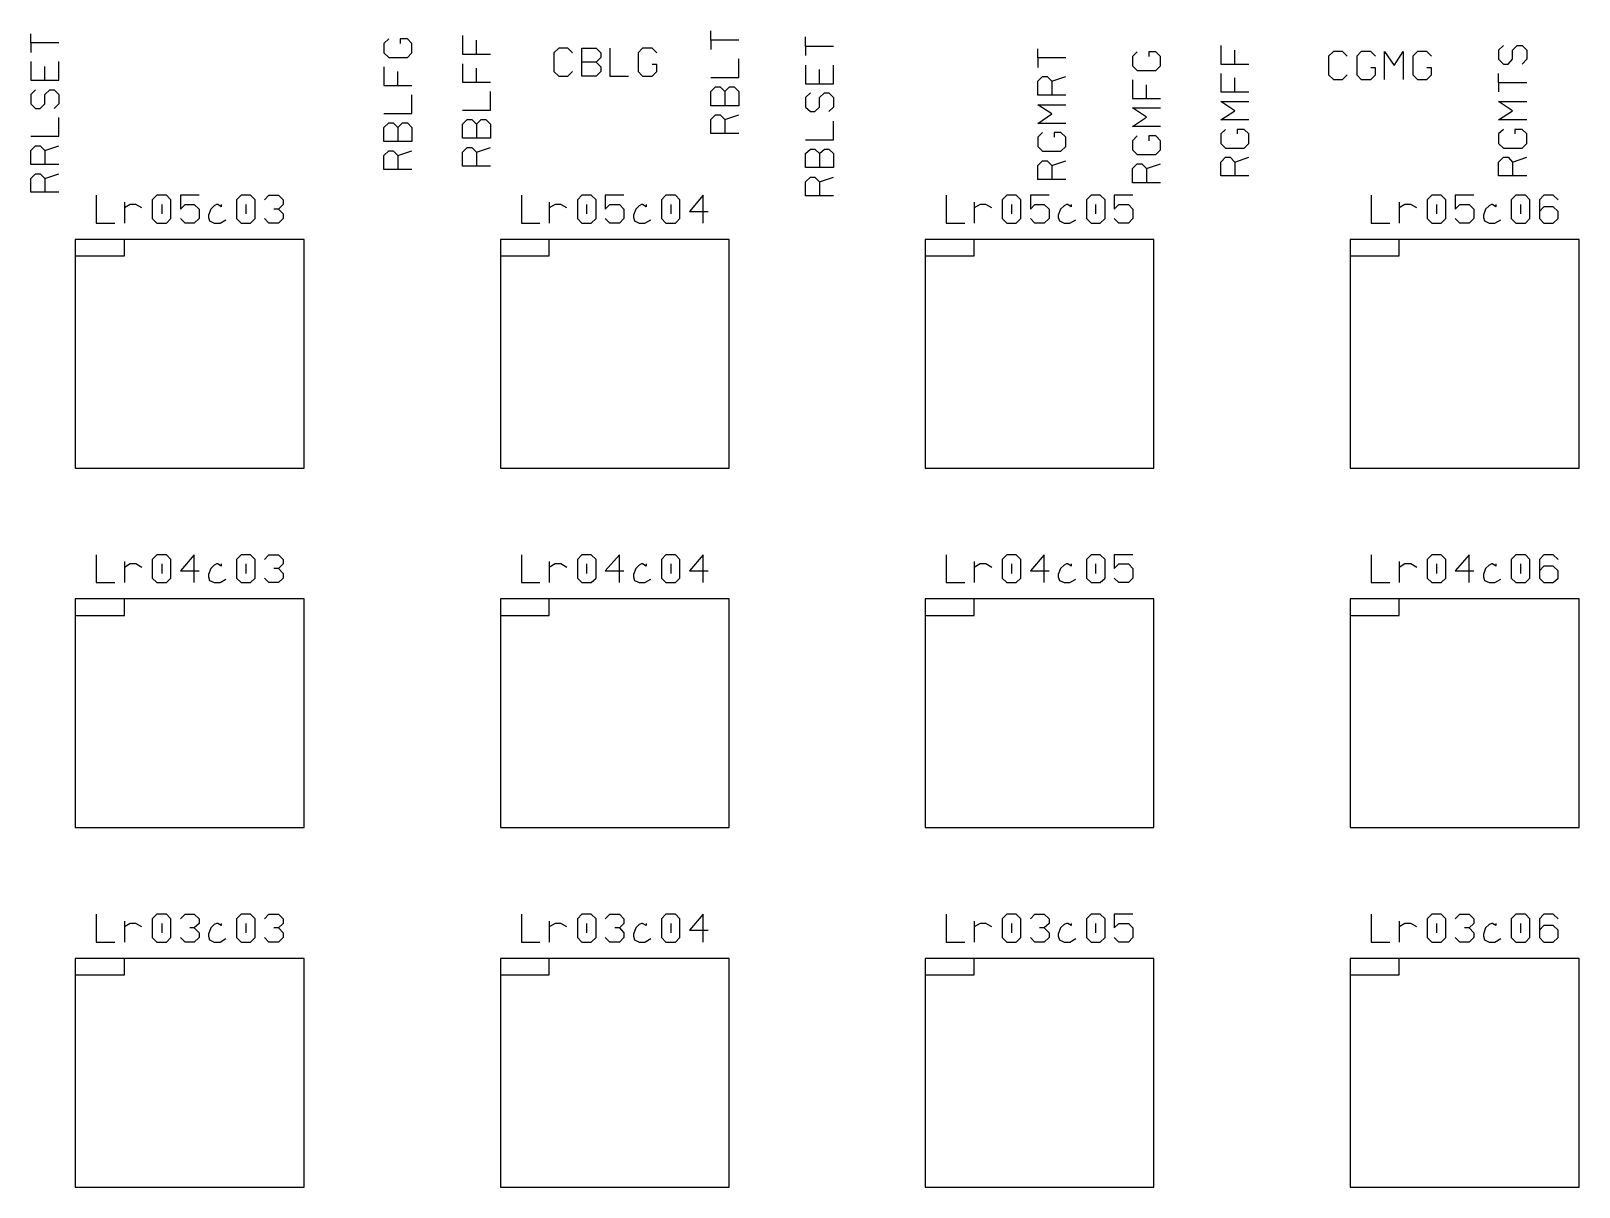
# Model space of a CAD drawing. Extents: x 0.09 to 4.46, y 0.02 to 2.61.
# Drawn here: x 1.133 to 2.065, y 1.329 to 2.025 of the extents above; entities that cross this region are included whole.
import ezdxf

# ---------------------------------------------------------------- set-up
doc = ezdxf.new("R2010")
doc.units = 0
doc.layers.get('0').update_dxf_attribs({"linetype": 'CONTINUOUS'})

msp = doc.modelspace()

# ---------------------------------------------------------------- linework, layer by layer
at = {"color": 0}
for p, q in [((1.13276, 2.01807), (1.13276, 2.0236)), ((1.54221, 2.01975), (1.54221, 2.02528)), ((1.14958, 2.01807), (1.13276, 2.01807)), ((1.13276, 2.01807), (1.13276, 2.01238)), ((1.3482, 2.02056), (1.34527, 2.01779)), ((1.34527, 2.01779), (1.34527, 2.0121)), ((1.35943, 2.02056), (1.35514, 2.02056)), ((1.35514, 2.02056), (1.35514, 2.01779)), ((1.3622, 2.01779), (1.35943, 2.02056)), ((1.3622, 2.0121), (1.3622, 2.01779)), ((1.39264, 2.02251), (1.39264, 2.01124)), ((1.40099, 2.01124), (1.40099, 2.01975)), ((1.45057, 2.01486), (1.44764, 2.0121)), ((1.45611, 2.01486), (1.45057, 2.01486)), ((1.45888, 2.0121), (1.45611, 2.01486)), ((1.46457, 1.99804), (1.46457, 2.01486)), ((1.46457, 2.01486), (1.47304, 2.01486)), ((1.47304, 2.01486), (1.47586, 2.0121)), ((1.48139, 2.01486), (1.48139, 1.99804)), ((1.50108, 2.01486), (1.49832, 2.0121)), ((1.50678, 2.01486), (1.50108, 2.01486)), ((1.5096, 2.0121), (1.50678, 2.01486)), ((1.55903, 2.01975), (1.54221, 2.01975)), ((1.54221, 2.01975), (1.54221, 2.01406)), ((1.59928, 2.01594), (1.59928, 2.02165)), ((1.6161, 2.01594), (1.59928, 2.01594)), ((1.59928, 2.01594), (1.59928, 2.01042)), ((1.73904, 2.009), (1.73904, 2.0146)), ((1.84928, 2.01654), (1.84928, 2.00526)), ((1.85764, 2.00526), (1.85764, 2.01372)), ((2.01942, 2.01654), (2.01654, 2.01372)), ((2.01654, 2.01372), (2.01654, 2.00819)), ((2.02501, 2.01372), (2.02778, 2.01654)), ((2.02501, 2.00819), (2.02501, 2.01372)), ((2.02778, 2.01654), (2.03071, 2.01654)), ((2.03071, 2.01654), (2.03347, 2.01372)), ((2.03347, 2.01372), (2.03347, 2.00819)), ((1.13276, 2.00678), (1.13276, 1.99556)), ((1.14958, 1.99556), (1.14958, 2.00678)), ((1.34527, 2.0121), (1.3482, 2.00933)), ((1.3482, 2.00933), (1.35943, 2.00933)), ((1.35943, 2.00933), (1.3622, 2.0121)), ((1.39264, 2.01124), (1.40099, 2.01124)), ((1.39264, 2.00553), (1.39264, 1.99447)), ((1.40099, 2.01124), (1.40944, 2.01124)), ((1.44764, 2.0121), (1.44764, 2.00082)), ((1.47304, 2.00651), (1.46457, 2.00651)), ((1.47586, 2.00933), (1.47304, 2.00651)), ((1.47304, 2.00651), (1.47586, 2.00364)), ((1.47586, 2.0121), (1.47586, 2.00933)), ((1.49832, 2.0121), (1.49832, 2.00082)), ((1.5096, 2.00499), (1.50678, 2.00499)), ((1.5096, 2.00082), (1.5096, 2.00499)), ((1.55903, 1.99724), (1.55903, 2.00846)), ((1.59928, 2.00472), (1.59928, 1.99349)), ((1.6161, 1.99349), (1.6161, 2.00472)), ((1.75597, 2.009), (1.73904, 2.009)), ((1.73904, 2.009), (1.73904, 2.00331)), ((1.79889, 2.01264), (1.79611, 2.00987)), ((1.79611, 2.00987), (1.79611, 2.00418)), ((1.81011, 2.01264), (1.80599, 2.01264)), ((1.80599, 2.01264), (1.80599, 2.00987)), ((1.81304, 2.00987), (1.81011, 2.01264)), ((1.81304, 2.00418), (1.81304, 2.00987)), ((1.84928, 2.00526), (1.85764, 2.00526)), ((1.85764, 2.00526), (1.8661, 2.00526)), ((1.9171, 2.01292), (1.91417, 2.01014)), ((1.91417, 2.01014), (1.91417, 1.99892)), ((1.92264, 2.01292), (1.9171, 2.01292)), ((1.9254, 2.01014), (1.92264, 2.01292)), ((1.93386, 2.01292), (1.9311, 2.01014)), ((1.9311, 2.01014), (1.9311, 1.99892)), ((1.93956, 2.01292), (1.93386, 2.01292)), ((1.94239, 2.01014), (1.93956, 2.01292)), ((1.94792, 1.9961), (1.94792, 2.01292)), ((1.94792, 2.01292), (1.95361, 2.00444)), ((1.95361, 2.00444), (1.95915, 2.01292)), ((1.95915, 2.01292), (1.95915, 1.9961)), ((1.96767, 2.01292), (1.96485, 2.01014)), ((1.96485, 2.01014), (1.96485, 1.99892)), ((1.97331, 2.01292), (1.96767, 2.01292)), ((1.97613, 2.01014), (1.97331, 2.01292)), ((2.01654, 2.00819), (2.01942, 2.00526)), ((2.01942, 2.00526), (2.02225, 2.00526)), ((2.02225, 2.00526), (2.02501, 2.00819)), ((2.03347, 2.00819), (2.03071, 2.00526)), ((1.13276, 1.99556), (1.14111, 1.99556)), ((1.14111, 1.99556), (1.14111, 2.0039)), ((1.14111, 1.99556), (1.14958, 1.99556)), ((1.34527, 2.00364), (1.34527, 1.99235)), ((1.35373, 1.99235), (1.35373, 2.00082)), ((1.40099, 1.99447), (1.40099, 2.00276)), ((1.44764, 2.00082), (1.45057, 1.99804)), ((1.45057, 1.99804), (1.45611, 1.99804)), ((1.45611, 1.99804), (1.45888, 2.00082)), ((1.47304, 1.99804), (1.46457, 1.99804)), ((1.47586, 2.00082), (1.47304, 1.99804)), ((1.47586, 2.00364), (1.47586, 2.00082)), ((1.48139, 1.99804), (1.49263, 1.99804)), ((1.49832, 2.00082), (1.50108, 1.99804)), ((1.50108, 1.99804), (1.50678, 1.99804)), ((1.50678, 1.99804), (1.5096, 2.00082)), ((1.54221, 1.99724), (1.55903, 1.99724)), ((1.60764, 1.99349), (1.60764, 2.00196)), ((1.73904, 1.99501), (1.74181, 1.99778)), ((1.73904, 1.98654), (1.73904, 1.99501)), ((1.74181, 1.99778), (1.74474, 1.99778)), ((1.74474, 1.99778), (1.7475, 1.99501)), ((1.7475, 1.99501), (1.75597, 1.99778)), ((1.7475, 1.99501), (1.7475, 1.98654)), ((1.79611, 2.00418), (1.79889, 2.00142)), ((1.79611, 1.99582), (1.79611, 1.9846)), ((1.79889, 2.00142), (1.81011, 2.00142)), ((1.81011, 2.00142), (1.81304, 2.00418)), ((1.84928, 1.99972), (1.84928, 1.9885)), ((1.85764, 1.9885), (1.85764, 1.99696)), ((1.91417, 1.99892), (1.9171, 1.9961)), ((1.9171, 1.9961), (1.92264, 1.9961)), ((1.92264, 1.9961), (1.9254, 1.99892)), ((1.9311, 1.99892), (1.93386, 1.9961)), ((1.93386, 1.9961), (1.93956, 1.9961)), ((1.94239, 2.00304), (1.93956, 2.00304)), ((1.93956, 1.9961), (1.94239, 1.99892)), ((1.94239, 1.99892), (1.94239, 2.00304)), ((1.96485, 1.99892), (1.96767, 1.9961)), ((1.96767, 1.9961), (1.97331, 1.9961)), ((1.97613, 2.00304), (1.97331, 2.00304)), ((1.97331, 1.9961), (1.97613, 1.99892)), ((1.97613, 1.99892), (1.97613, 2.00304)), ((2.01654, 1.99403), (2.01654, 1.99972)), ((1.13558, 1.98986), (1.13276, 1.98708)), ((1.13276, 1.98708), (1.13276, 1.98139)), ((1.14111, 1.98708), (1.14404, 1.98986)), ((1.14111, 1.98139), (1.14111, 1.98708)), ((1.14404, 1.98986), (1.14681, 1.98986)), ((1.14681, 1.98986), (1.14958, 1.98708)), ((1.14958, 1.98708), (1.14958, 1.98139)), ((1.34527, 1.99235), (1.35373, 1.99235)), ((1.35373, 1.99235), (1.3622, 1.99235)), ((1.3622, 1.97553), (1.3622, 1.98682)), ((1.39264, 1.99447), (1.40099, 1.99447)), ((1.40099, 1.99447), (1.40944, 1.99447)), ((1.40944, 1.97749), (1.40944, 1.98876)), ((1.54221, 1.98876), (1.54497, 1.99154)), ((1.54221, 1.98025), (1.54221, 1.98876)), ((1.54497, 1.99154), (1.54779, 1.99154)), ((1.54779, 1.99154), (1.55057, 1.98876)), ((1.55057, 1.98876), (1.5535, 1.99154)), ((1.55057, 1.98876), (1.55057, 1.98025)), ((1.5535, 1.99154), (1.55626, 1.99154)), ((1.55626, 1.99154), (1.55903, 1.98876)), ((1.55903, 1.98876), (1.55903, 1.98025)), ((1.59928, 1.99349), (1.60764, 1.99349)), ((1.60211, 1.9879), (1.59928, 1.98514)), ((1.60764, 1.99349), (1.6161, 1.99349)), ((1.60764, 1.98514), (1.61057, 1.9879)), ((1.61057, 1.9879), (1.61333, 1.9879)), ((1.61333, 1.9879), (1.6161, 1.98514)), ((1.75597, 1.98654), (1.73904, 1.98654)), ((1.80458, 1.9846), (1.80458, 1.99289)), ((1.84928, 1.9885), (1.85764, 1.9885)), ((1.85764, 1.9885), (1.8661, 1.9885)), ((2.03347, 1.99403), (2.01654, 1.99403)), ((2.01654, 1.99403), (2.01654, 1.9885)), ((1.13276, 1.98139), (1.13558, 1.97862)), ((1.13558, 1.97862), (1.13835, 1.97862)), ((1.13835, 1.97862), (1.14111, 1.98139)), ((1.14958, 1.98139), (1.14681, 1.97862)), ((1.39264, 1.97749), (1.40944, 1.97749)), ((1.55903, 1.98025), (1.54221, 1.98025)), ((1.59928, 1.98514), (1.59928, 1.97944)), ((1.59928, 1.97944), (1.60211, 1.97667)), ((1.60211, 1.97667), (1.60488, 1.97667)), ((1.60488, 1.97667), (1.60764, 1.97944)), ((1.60764, 1.97944), (1.60764, 1.98514)), ((1.6161, 1.97944), (1.61333, 1.97667)), ((1.6161, 1.98514), (1.6161, 1.97944)), ((1.7475, 1.97526), (1.73904, 1.98085)), ((1.73904, 1.98085), (1.75597, 1.98085)), ((1.79611, 1.9846), (1.80458, 1.9846)), ((1.80458, 1.97331), (1.79611, 1.97889)), ((1.79611, 1.97889), (1.81304, 1.97889)), ((1.80458, 1.9846), (1.81304, 1.9846)), ((1.85764, 1.97721), (1.84928, 1.98281)), ((1.84928, 1.98281), (1.8661, 1.98281)), ((1.84928, 1.97168), (1.85764, 1.97721)), ((2.02501, 1.97721), (2.01654, 1.98281)), ((2.01654, 1.98281), (2.03347, 1.98281)), ((2.01654, 1.97168), (2.02501, 1.97721)), ((1.14958, 1.96181), (1.14958, 1.97304)), ((1.34527, 1.97553), (1.3622, 1.97553)), ((1.34527, 1.96707), (1.3482, 1.96983)), ((1.34527, 1.95861), (1.34527, 1.96707)), ((1.3482, 1.96983), (1.35097, 1.96983)), ((1.35097, 1.96983), (1.35373, 1.96707)), ((1.35373, 1.96707), (1.35655, 1.96983)), ((1.35373, 1.96707), (1.35373, 1.95861)), ((1.35655, 1.96983), (1.35943, 1.96983)), ((1.35943, 1.96983), (1.3622, 1.96707)), ((1.3622, 1.96707), (1.3622, 1.95861)), ((1.39264, 1.96903), (1.3954, 1.97194)), ((1.39264, 1.96072), (1.39264, 1.96903)), ((1.3954, 1.97194), (1.39822, 1.97194)), ((1.39822, 1.97194), (1.40099, 1.96903)), ((1.40099, 1.96903), (1.40386, 1.97194)), ((1.40099, 1.96903), (1.40099, 1.96072)), ((1.40386, 1.97194), (1.40668, 1.97194)), ((1.40668, 1.97194), (1.40944, 1.96903)), ((1.40944, 1.96903), (1.40944, 1.96072)), ((1.54221, 1.97194), (1.54497, 1.97472)), ((1.54221, 1.96349), (1.54221, 1.97194)), ((1.54497, 1.97472), (1.54779, 1.97472)), ((1.54779, 1.97472), (1.55057, 1.97194)), ((1.55057, 1.97194), (1.55903, 1.97472)), ((1.55057, 1.97194), (1.55057, 1.96349)), ((1.6161, 1.95975), (1.6161, 1.97097)), ((1.73904, 1.96957), (1.7475, 1.97526)), ((1.75597, 1.96957), (1.73904, 1.96957)), ((1.79611, 1.96767), (1.80458, 1.97331)), ((1.81304, 1.96767), (1.79611, 1.96767)), ((1.8661, 1.97168), (1.84928, 1.97168)), ((2.03347, 1.97168), (2.01654, 1.97168)), ((1.13276, 1.96181), (1.14958, 1.96181)), ((1.3622, 1.95861), (1.34527, 1.95861)), ((1.40944, 1.96072), (1.39264, 1.96072)), ((1.55903, 1.96349), (1.54221, 1.96349)), ((1.59928, 1.95975), (1.6161, 1.95975)), ((1.74181, 1.96403), (1.73904, 1.96126)), ((1.73904, 1.96126), (1.73904, 1.95557)), ((1.75304, 1.96403), (1.74892, 1.96403)), ((1.74892, 1.96403), (1.74892, 1.96126)), ((1.75597, 1.96126), (1.75304, 1.96403)), ((1.75597, 1.95557), (1.75597, 1.96126)), ((1.79889, 1.96208), (1.79611, 1.95915)), ((1.79611, 1.95915), (1.79611, 1.95361)), ((1.81011, 1.96208), (1.80599, 1.96208)), ((1.80599, 1.96208), (1.80599, 1.95915)), ((1.81304, 1.95915), (1.81011, 1.96208)), ((1.81304, 1.95361), (1.81304, 1.95915)), ((1.85211, 1.96599), (1.84928, 1.96322)), ((1.84928, 1.96322), (1.84928, 1.95751)), ((1.86333, 1.96599), (1.85915, 1.96599)), ((1.85915, 1.96599), (1.85915, 1.96322)), ((1.8661, 1.96322), (1.86333, 1.96599)), ((1.8661, 1.95751), (1.8661, 1.96322)), ((2.01942, 1.96599), (2.01654, 1.96322)), ((2.01654, 1.96322), (2.01654, 1.95751)), ((2.03071, 1.96599), (2.02636, 1.96599)), ((2.02636, 1.96599), (2.02636, 1.96322)), ((2.03347, 1.96322), (2.03071, 1.96599)), ((2.03347, 1.95751), (2.03347, 1.96322)), ((1.13276, 1.95335), (1.13558, 1.95611)), ((1.13276, 1.94488), (1.13276, 1.95335)), ((1.13558, 1.95611), (1.13835, 1.95611)), ((1.13835, 1.95611), (1.14111, 1.95335)), ((1.14111, 1.95335), (1.14958, 1.95611)), ((1.14111, 1.95335), (1.14111, 1.94488)), ((1.34527, 1.95031), (1.3482, 1.95307)), ((1.34527, 1.94179), (1.34527, 1.95031)), ((1.3482, 1.95307), (1.35097, 1.95307)), ((1.35097, 1.95307), (1.35373, 1.95031)), ((1.35373, 1.95031), (1.3622, 1.95307)), ((1.35373, 1.95031), (1.35373, 1.94179)), ((1.39264, 1.95221), (1.3954, 1.95503)), ((1.39264, 1.94374), (1.39264, 1.95221)), ((1.3954, 1.95503), (1.39822, 1.95503)), ((1.39822, 1.95503), (1.40099, 1.95221)), ((1.40099, 1.95221), (1.40944, 1.95503)), ((1.40099, 1.95221), (1.40099, 1.94374)), ((1.59928, 1.95139), (1.60211, 1.95415)), ((1.59928, 1.94293), (1.59928, 1.95139)), ((1.60211, 1.95415), (1.60488, 1.95415)), ((1.60488, 1.95415), (1.60764, 1.95139)), ((1.60764, 1.95139), (1.61057, 1.95415)), ((1.60764, 1.95139), (1.60764, 1.94293)), ((1.61057, 1.95415), (1.61333, 1.95415)), ((1.61333, 1.95415), (1.6161, 1.95139)), ((1.6161, 1.95139), (1.6161, 1.94293)), ((1.73904, 1.95557), (1.74181, 1.95281)), ((1.74181, 1.95281), (1.75304, 1.95281)), ((1.75304, 1.95281), (1.75597, 1.95557)), ((1.79611, 1.95361), (1.79889, 1.95085)), ((1.79889, 1.95085), (1.81011, 1.95085)), ((1.81011, 1.95085), (1.81304, 1.95361)), ((1.84928, 1.95751), (1.85211, 1.95469)), ((1.84928, 1.94624), (1.85211, 1.94917)), ((1.85211, 1.95469), (1.86333, 1.95469)), ((1.85211, 1.94917), (1.85487, 1.94917)), ((1.85487, 1.94917), (1.85764, 1.94624)), ((1.85764, 1.94624), (1.8661, 1.94917)), ((1.86333, 1.95469), (1.8661, 1.95751)), ((2.01654, 1.95751), (2.01942, 1.95469)), ((2.01654, 1.94624), (2.01942, 1.94917)), ((2.01942, 1.95469), (2.03071, 1.95469)), ((2.01942, 1.94917), (2.02225, 1.94917)), ((2.02225, 1.94917), (2.02501, 1.94624)), ((2.02501, 1.94624), (2.03347, 1.94917)), ((2.03071, 1.95469), (2.03347, 1.95751)), ((1.14958, 1.94488), (1.13276, 1.94488)), ((1.13276, 1.93642), (1.13558, 1.93929)), ((1.13558, 1.93929), (1.13835, 1.93929)), ((1.13835, 1.93929), (1.14111, 1.93642)), ((1.14111, 1.93642), (1.14958, 1.93929)), ((1.3622, 1.94179), (1.34527, 1.94179)), ((1.40944, 1.94374), (1.39264, 1.94374)), ((1.6161, 1.94293), (1.59928, 1.94293)), ((1.73904, 1.94428), (1.74181, 1.9471)), ((1.73904, 1.93582), (1.73904, 1.94428)), ((1.74181, 1.9471), (1.74474, 1.9471)), ((1.74474, 1.9471), (1.7475, 1.94428)), ((1.7475, 1.94428), (1.75597, 1.9471)), ((1.7475, 1.94428), (1.7475, 1.93582)), ((1.79611, 1.94239), (1.79889, 1.94515)), ((1.79611, 1.93386), (1.79611, 1.94239)), ((1.79889, 1.94515), (1.80181, 1.94515)), ((1.80181, 1.94515), (1.80458, 1.94239)), ((1.80458, 1.94239), (1.81304, 1.94515)), ((1.80458, 1.94239), (1.80458, 1.93386)), ((1.84928, 1.93793), (1.84928, 1.94624)), ((1.85764, 1.94624), (1.85764, 1.93793)), ((2.01654, 1.93793), (2.01654, 1.94624)), ((2.02501, 1.94624), (2.02501, 1.93793)), ((1.13276, 1.92806), (1.13276, 1.93642)), ((1.14111, 1.93642), (1.14111, 1.92806)), ((1.59928, 1.93446), (1.60211, 1.93722)), ((1.59928, 1.926), (1.59928, 1.93446)), ((1.60211, 1.93722), (1.60488, 1.93722)), ((1.60488, 1.93722), (1.60764, 1.93446)), ((1.60764, 1.93446), (1.6161, 1.93722)), ((1.60764, 1.93446), (1.60764, 1.926)), ((1.75597, 1.93582), (1.73904, 1.93582)), ((1.81304, 1.93386), (1.79611, 1.93386)), ((1.8661, 1.93793), (1.84928, 1.93793)), ((2.03347, 1.93793), (2.01654, 1.93793)), ((1.14958, 1.92806), (1.13276, 1.92806)), ((1.17209, 1.92638), (1.17209, 1.90944)), ((1.18902, 1.9221), (1.18902, 1.90944)), ((1.19249, 1.92068), (1.18902, 1.91863)), ((1.19596, 1.92068), (1.19249, 1.92068)), ((1.1996, 1.91863), (1.19596, 1.92068)), ((1.2086, 1.92638), (1.20584, 1.92344)), ((1.20584, 1.92344), (1.20584, 1.91222)), ((1.2143, 1.92638), (1.2086, 1.92638)), ((1.21153, 1.92068), (1.21153, 1.91515)), ((1.21707, 1.92344), (1.2143, 1.92638)), ((1.21707, 1.91222), (1.21707, 1.92344)), ((1.23405, 1.92638), (1.22277, 1.92638)), ((1.22277, 1.92638), (1.22277, 1.91792)), ((1.22277, 1.91792), (1.22553, 1.92068)), ((1.22553, 1.92068), (1.23112, 1.92068)), ((1.23112, 1.92068), (1.23405, 1.91792)), ((1.24457, 1.92068), (1.24306, 1.91997)), ((1.24528, 1.92068), (1.24457, 1.92068)), ((1.24734, 1.91932), (1.24528, 1.92068)), ((1.24734, 1.92068), (1.24734, 1.91932)), ((1.25933, 1.92638), (1.25651, 1.92344)), ((1.25651, 1.92344), (1.25651, 1.91222)), ((1.26487, 1.92638), (1.25933, 1.92638)), ((1.2621, 1.92068), (1.2621, 1.91515)), ((1.2678, 1.92344), (1.26487, 1.92638)), ((1.2678, 1.91222), (1.2678, 1.92344)), ((1.27333, 1.92344), (1.2761, 1.92638)), ((1.2761, 1.92638), (1.28179, 1.92638)), ((1.28179, 1.92638), (1.28456, 1.92344)), ((1.28456, 1.92068), (1.28179, 1.91792)), ((1.28456, 1.92344), (1.28456, 1.92068)), ((1.42806, 1.92638), (1.42806, 1.90944)), ((1.44487, 1.9221), (1.44487, 1.90944)), ((1.44835, 1.92068), (1.44487, 1.91863)), ((1.45193, 1.92068), (1.44835, 1.92068)), ((1.4554, 1.91863), (1.45193, 1.92068)), ((1.46457, 1.92638), (1.46181, 1.92344)), ((1.46181, 1.92344), (1.46181, 1.91222)), ((1.47017, 1.92638), (1.46457, 1.92638)), ((1.46733, 1.92068), (1.46733, 1.91515)), ((1.47304, 1.92344), (1.47017, 1.92638)), ((1.47304, 1.91222), (1.47304, 1.92344)), ((1.48986, 1.92638), (1.47862, 1.92638)), ((1.47862, 1.92638), (1.47862, 1.91792)), ((1.47862, 1.91792), (1.48139, 1.92068)), ((1.48139, 1.92068), (1.48708, 1.92068)), ((1.48708, 1.92068), (1.48986, 1.91792)), ((1.50043, 1.92068), (1.49903, 1.91997)), ((1.50108, 1.92068), (1.50043, 1.92068)), ((1.50319, 1.91932), (1.50108, 1.92068)), ((1.50319, 1.92068), (1.50319, 1.91932)), ((1.51514, 1.92638), (1.51237, 1.92344)), ((1.51237, 1.92344), (1.51237, 1.91222)), ((1.52083, 1.92638), (1.51514, 1.92638)), ((1.51807, 1.92068), (1.51807, 1.91515)), ((1.5236, 1.92344), (1.52083, 1.92638)), ((1.5236, 1.91222), (1.5236, 1.92344)), ((1.53765, 1.92638), (1.52929, 1.9165)), ((1.53765, 1.90944), (1.53765, 1.92638)), ((1.6161, 1.926), (1.59928, 1.926)), ((1.68386, 1.92638), (1.68386, 1.90944)), ((1.70085, 1.9221), (1.70085, 1.90944)), ((1.70432, 1.92068), (1.70085, 1.91863)), ((1.70779, 1.92068), (1.70432, 1.92068)), ((1.71138, 1.91863), (1.70779, 1.92068)), ((1.72043, 1.92638), (1.71767, 1.92344)), ((1.71767, 1.92344), (1.71767, 1.91222)), ((1.72612, 1.92638), (1.72043, 1.92638)), ((1.72331, 1.92068), (1.72331, 1.91515)), ((1.72889, 1.92344), (1.72612, 1.92638)), ((1.72889, 1.91222), (1.72889, 1.92344)), ((1.74582, 1.92638), (1.7346, 1.92638)), ((1.7346, 1.92638), (1.7346, 1.91792)), ((1.7346, 1.91792), (1.73736, 1.92068)), ((1.73736, 1.92068), (1.74289, 1.92068)), ((1.74289, 1.92068), (1.74582, 1.91792)), ((1.7564, 1.92068), (1.75489, 1.91997)), ((1.75711, 1.92068), (1.7564, 1.92068)), ((1.75917, 1.91932), (1.75711, 1.92068)), ((1.75917, 1.92068), (1.75917, 1.91932)), ((1.77111, 1.92638), (1.76833, 1.92344)), ((1.76833, 1.92344), (1.76833, 1.91222)), ((1.77669, 1.92638), (1.77111, 1.92638)), ((1.77388, 1.92068), (1.77388, 1.91515)), ((1.77957, 1.92344), (1.77669, 1.92638)), ((1.77957, 1.91222), (1.77957, 1.92344)), ((1.79639, 1.92638), (1.78515, 1.92638)), ((1.78515, 1.92638), (1.78515, 1.91792)), ((1.78515, 1.91792), (1.78792, 1.92068)), ((1.78792, 1.92068), (1.79363, 1.92068)), ((1.79363, 1.92068), (1.79639, 1.91792)), ((1.93989, 1.92638), (1.93989, 1.90944)), ((1.95665, 1.9221), (1.95665, 1.90944)), ((1.96012, 1.92068), (1.95665, 1.91863)), ((1.96376, 1.92068), (1.96012, 1.92068)), ((1.96724, 1.91863), (1.96376, 1.92068)), ((1.9764, 1.92638), (1.97364, 1.92344)), ((1.97364, 1.92344), (1.97364, 1.91222)), ((1.98193, 1.92638), (1.9764, 1.92638)), ((1.97917, 1.92068), (1.97917, 1.91515)), ((1.98486, 1.92344), (1.98193, 1.92638)), ((1.98486, 1.91222), (1.98486, 1.92344)), ((2.00168, 1.92638), (1.9904, 1.92638)), ((1.9904, 1.92638), (1.9904, 1.91792)), ((1.9904, 1.91792), (1.99322, 1.92068)), ((1.99322, 1.92068), (1.99892, 1.92068)), ((1.99892, 1.92068), (2.00168, 1.91792)), ((2.01221, 1.92068), (2.01085, 1.91997)), ((2.01292, 1.92068), (2.01221, 1.92068)), ((2.01497, 1.91932), (2.01292, 1.92068)), ((2.01497, 1.92068), (2.01497, 1.91932)), ((2.02696, 1.92638), (2.02414, 1.92344)), ((2.02414, 1.92344), (2.02414, 1.91222)), ((2.03267, 1.92638), (2.02696, 1.92638)), ((2.02983, 1.92068), (2.02983, 1.91515)), ((2.03543, 1.92344), (2.03267, 1.92638)), ((2.03543, 1.91222), (2.03543, 1.92344)), ((2.04389, 1.92638), (2.04112, 1.92344)), ((2.04112, 1.92344), (2.04112, 1.91222)), ((2.04943, 1.92638), (2.04389, 1.92638)), ((2.05236, 1.92344), (2.04943, 1.92638)), ((1.20584, 1.91222), (1.2086, 1.90944)), ((1.2143, 1.90944), (1.21707, 1.91222)), ((1.22553, 1.90944), (1.22277, 1.91222)), ((1.23405, 1.91222), (1.23112, 1.90944)), ((1.23405, 1.91792), (1.23405, 1.91222)), ((1.24099, 1.91792), (1.23958, 1.91428)), ((1.23958, 1.91428), (1.23958, 1.91292)), ((1.23958, 1.91292), (1.24029, 1.91081)), ((1.24306, 1.91997), (1.24099, 1.91792)), ((1.24669, 1.90944), (1.25016, 1.91151)), ((1.25651, 1.91222), (1.25933, 1.90944)), ((1.26487, 1.90944), (1.2678, 1.91222)), ((1.2761, 1.90944), (1.27333, 1.91222)), ((1.28179, 1.91792), (1.27902, 1.91792)), ((1.28179, 1.91792), (1.28456, 1.91515)), ((1.28456, 1.91222), (1.28179, 1.90944)), ((1.28456, 1.91515), (1.28456, 1.91222)), ((1.46181, 1.91222), (1.46457, 1.90944)), ((1.47017, 1.90944), (1.47304, 1.91222)), ((1.48139, 1.90944), (1.47862, 1.91222)), ((1.48986, 1.91222), (1.48708, 1.90944)), ((1.48986, 1.91792), (1.48986, 1.91222)), ((1.49696, 1.91792), (1.49556, 1.91428)), ((1.49556, 1.91428), (1.49556, 1.91292)), ((1.49556, 1.91292), (1.49625, 1.91081)), ((1.49903, 1.91997), (1.49696, 1.91792)), ((1.5025, 1.90944), (1.50613, 1.91151)), ((1.51237, 1.91222), (1.51514, 1.90944)), ((1.52083, 1.90944), (1.5236, 1.91222)), ((1.52929, 1.9165), (1.54058, 1.9165)), ((1.71767, 1.91222), (1.72043, 1.90944)), ((1.72612, 1.90944), (1.72889, 1.91222)), ((1.73736, 1.90944), (1.7346, 1.91222)), ((1.74582, 1.91222), (1.74289, 1.90944)), ((1.74582, 1.91792), (1.74582, 1.91222)), ((1.75276, 1.91792), (1.75142, 1.91428)), ((1.75142, 1.91428), (1.75142, 1.91292)), ((1.75142, 1.91292), (1.75206, 1.91081)), ((1.75489, 1.91997), (1.75276, 1.91792)), ((1.75846, 1.90944), (1.76193, 1.91151)), ((1.76833, 1.91222), (1.77111, 1.90944)), ((1.77669, 1.90944), (1.77957, 1.91222)), ((1.78792, 1.90944), (1.78515, 1.91222)), ((1.79639, 1.91222), (1.79363, 1.90944)), ((1.79639, 1.91792), (1.79639, 1.91222)), ((1.97364, 1.91222), (1.9764, 1.90944)), ((1.98193, 1.90944), (1.98486, 1.91222)), ((1.99322, 1.90944), (1.9904, 1.91222)), ((2.00168, 1.91222), (1.99892, 1.90944)), ((2.00168, 1.91792), (2.00168, 1.91222)), ((2.00874, 1.91792), (2.00738, 1.91428)), ((2.00738, 1.91428), (2.00738, 1.91292)), ((2.00738, 1.91292), (2.00803, 1.91081)), ((2.01085, 1.91997), (2.00874, 1.91792)), ((2.01432, 1.90944), (2.0179, 1.91151)), ((2.02414, 1.91222), (2.02696, 1.90944)), ((2.03267, 1.90944), (2.03543, 1.91222)), ((2.04389, 1.91932), (2.04112, 1.9165)), ((2.04112, 1.91222), (2.04389, 1.90944)), ((2.04943, 1.91932), (2.04389, 1.91932)), ((2.05236, 1.9165), (2.04943, 1.91932)), ((2.04943, 1.90944), (2.05236, 1.91222)), ((2.05236, 1.91222), (2.05236, 1.9165)), ((1.17209, 1.90944), (1.18332, 1.90944)), ((1.2086, 1.90944), (1.2143, 1.90944)), ((1.23112, 1.90944), (1.22553, 1.90944)), ((1.24029, 1.91081), (1.24306, 1.90944)), ((1.24306, 1.90944), (1.24669, 1.90944)), ((1.25933, 1.90944), (1.26487, 1.90944)), ((1.28179, 1.90944), (1.2761, 1.90944)), ((1.42806, 1.90944), (1.43929, 1.90944)), ((1.46457, 1.90944), (1.47017, 1.90944)), ((1.48708, 1.90944), (1.48139, 1.90944)), ((1.49625, 1.91081), (1.49903, 1.90944)), ((1.49903, 1.90944), (1.5025, 1.90944)), ((1.51514, 1.90944), (1.52083, 1.90944)), ((1.68386, 1.90944), (1.69515, 1.90944)), ((1.72043, 1.90944), (1.72612, 1.90944)), ((1.74289, 1.90944), (1.73736, 1.90944)), ((1.75206, 1.91081), (1.75489, 1.90944)), ((1.75489, 1.90944), (1.75846, 1.90944)), ((1.77111, 1.90944), (1.77669, 1.90944)), ((1.79363, 1.90944), (1.78792, 1.90944)), ((1.93989, 1.90944), (1.95111, 1.90944)), ((1.9764, 1.90944), (1.98193, 1.90944)), ((1.99892, 1.90944), (1.99322, 1.90944)), ((2.00803, 1.91081), (2.01085, 1.90944)), ((2.01085, 1.90944), (2.01432, 1.90944)), ((2.02696, 1.90944), (2.03267, 1.90944)), ((2.04389, 1.90944), (2.04943, 1.90944)), ((1.2972, 1.89958), (1.15945, 1.89958)), ((1.15945, 1.89958), (1.15945, 1.76183)), ((1.18902, 1.89958), (1.15945, 1.89958)), ((1.15945, 1.89958), (1.15945, 1.88971)), ((1.18902, 1.88971), (1.18902, 1.89958)), ((1.2972, 1.76183), (1.2972, 1.89958)), ((1.55317, 1.89958), (1.41542, 1.89958)), ((1.41542, 1.89958), (1.41542, 1.76183)), ((1.44487, 1.89958), (1.41542, 1.89958)), ((1.41542, 1.89958), (1.41542, 1.88971)), ((1.44487, 1.88971), (1.44487, 1.89958)), ((1.55317, 1.76183), (1.55317, 1.89958)), ((1.80903, 1.89958), (1.67122, 1.89958)), ((1.67122, 1.89958), (1.67122, 1.76183)), ((1.70085, 1.89958), (1.67122, 1.89958)), ((1.67122, 1.89958), (1.67122, 1.88971)), ((1.70085, 1.88971), (1.70085, 1.89958)), ((1.80903, 1.76183), (1.80903, 1.89958)), ((2.065, 1.89958), (1.92725, 1.89958)), ((1.92725, 1.89958), (1.92725, 1.76183)), ((1.95665, 1.89958), (1.92725, 1.89958)), ((1.92725, 1.89958), (1.92725, 1.88971)), ((1.95665, 1.88971), (1.95665, 1.89958)), ((2.065, 1.76183), (2.065, 1.89958)), ((1.15945, 1.88971), (1.17415, 1.88971)), ((1.17415, 1.88971), (1.18902, 1.88971)), ((1.41542, 1.88971), (1.43013, 1.88971)), ((1.43013, 1.88971), (1.44487, 1.88971)), ((1.67122, 1.88971), (1.68599, 1.88971)), ((1.68599, 1.88971), (1.70085, 1.88971)), ((1.92725, 1.88971), (1.94194, 1.88971)), ((1.94194, 1.88971), (1.95665, 1.88971)), ((1.15945, 1.76183), (1.22835, 1.76183)), ((1.22835, 1.76183), (1.2972, 1.76183)), ((1.41542, 1.76183), (1.48432, 1.76183)), ((1.48432, 1.76183), (1.55317, 1.76183)), ((1.67122, 1.76183), (1.74013, 1.76183)), ((1.74013, 1.76183), (1.80903, 1.76183)), ((1.92725, 1.76183), (1.9961, 1.76183)), ((1.9961, 1.76183), (2.065, 1.76183)), ((1.17209, 1.70975), (1.17209, 1.69293)), ((1.2086, 1.70975), (1.20584, 1.70692)), ((1.20584, 1.70692), (1.20584, 1.69569)), ((1.2143, 1.70975), (1.2086, 1.70975)), ((1.21707, 1.70692), (1.2143, 1.70975)), ((1.21707, 1.69569), (1.21707, 1.70692)), ((1.23112, 1.70975), (1.22277, 1.69997)), ((1.23112, 1.69293), (1.23112, 1.70975)), ((1.25933, 1.70975), (1.25651, 1.70692)), ((1.25651, 1.70692), (1.25651, 1.69569)), ((1.26487, 1.70975), (1.25933, 1.70975)), ((1.2678, 1.70692), (1.26487, 1.70975)), ((1.2678, 1.69569), (1.2678, 1.70692)), ((1.27333, 1.70692), (1.2761, 1.70975)), ((1.2761, 1.70975), (1.28179, 1.70975)), ((1.28179, 1.70975), (1.28456, 1.70692)), ((1.28456, 1.70692), (1.28456, 1.70415)), ((1.42806, 1.70975), (1.42806, 1.69293)), ((1.46457, 1.70975), (1.46181, 1.70692)), ((1.46181, 1.70692), (1.46181, 1.69569)), ((1.47017, 1.70975), (1.46457, 1.70975)), ((1.47304, 1.70692), (1.47017, 1.70975)), ((1.47304, 1.69569), (1.47304, 1.70692)), ((1.48708, 1.70975), (1.47862, 1.69997)), ((1.48708, 1.69293), (1.48708, 1.70975)), ((1.51514, 1.70975), (1.51237, 1.70692)), ((1.51237, 1.70692), (1.51237, 1.69569)), ((1.52083, 1.70975), (1.51514, 1.70975)), ((1.5236, 1.70692), (1.52083, 1.70975)), ((1.5236, 1.69569), (1.5236, 1.70692)), ((1.53765, 1.70975), (1.52929, 1.69997)), ((1.53765, 1.69293), (1.53765, 1.70975)), ((1.68386, 1.70975), (1.68386, 1.69293)), ((1.72043, 1.70975), (1.71767, 1.70692)), ((1.71767, 1.70692), (1.71767, 1.69569)), ((1.72612, 1.70975), (1.72043, 1.70975)), ((1.72889, 1.70692), (1.72612, 1.70975)), ((1.72889, 1.69569), (1.72889, 1.70692)), ((1.74289, 1.70975), (1.7346, 1.69997)), ((1.74289, 1.69293), (1.74289, 1.70975)), ((1.77111, 1.70975), (1.76833, 1.70692)), ((1.76833, 1.70692), (1.76833, 1.69569)), ((1.77669, 1.70975), (1.77111, 1.70975)), ((1.77957, 1.70692), (1.77669, 1.70975)), ((1.77957, 1.69569), (1.77957, 1.70692)), ((1.79639, 1.70975), (1.78515, 1.70975)), ((1.78515, 1.70975), (1.78515, 1.70139)), ((1.93989, 1.70975), (1.93989, 1.69293)), ((1.9764, 1.70975), (1.97364, 1.70692)), ((1.97364, 1.70692), (1.97364, 1.69569)), ((1.98193, 1.70975), (1.9764, 1.70975)), ((1.98486, 1.70692), (1.98193, 1.70975)), ((1.98486, 1.69569), (1.98486, 1.70692)), ((1.99892, 1.70975), (1.9904, 1.69997)), ((1.99892, 1.69293), (1.99892, 1.70975)), ((2.02696, 1.70975), (2.02414, 1.70692)), ((2.02414, 1.70692), (2.02414, 1.69569)), ((2.03267, 1.70975), (2.02696, 1.70975)), ((2.03543, 1.70692), (2.03267, 1.70975)), ((2.03543, 1.69569), (2.03543, 1.70692)), ((2.04389, 1.70975), (2.04112, 1.70692)), ((2.04112, 1.70692), (2.04112, 1.69569)), ((2.04943, 1.70975), (2.04389, 1.70975)), ((2.05236, 1.70692), (2.04943, 1.70975)), ((1.18902, 1.70557), (1.18902, 1.69293)), ((1.19249, 1.70415), (1.18902, 1.7021)), ((1.19596, 1.70415), (1.19249, 1.70415)), ((1.1996, 1.7021), (1.19596, 1.70415)), ((1.21153, 1.70415), (1.21153, 1.69846)), ((1.22277, 1.69997), (1.23405, 1.69997)), ((1.24099, 1.70139), (1.23958, 1.69775)), ((1.23958, 1.69775), (1.23958, 1.6964)), ((1.24306, 1.70344), (1.24099, 1.70139)), ((1.24457, 1.70415), (1.24306, 1.70344)), ((1.24528, 1.70415), (1.24457, 1.70415)), ((1.24734, 1.70281), (1.24528, 1.70415)), ((1.24734, 1.70415), (1.24734, 1.70281)), ((1.2621, 1.70415), (1.2621, 1.69846)), ((1.28179, 1.70139), (1.27902, 1.70139)), ((1.28456, 1.70415), (1.28179, 1.70139)), ((1.28179, 1.70139), (1.28456, 1.69846)), ((1.28456, 1.69846), (1.28456, 1.69569)), ((1.44487, 1.70557), (1.44487, 1.69293)), ((1.44835, 1.70415), (1.44487, 1.7021)), ((1.45193, 1.70415), (1.44835, 1.70415)), ((1.4554, 1.7021), (1.45193, 1.70415)), ((1.46733, 1.70415), (1.46733, 1.69846)), ((1.47862, 1.69997), (1.48986, 1.69997)), ((1.49696, 1.70139), (1.49556, 1.69775)), ((1.49556, 1.69775), (1.49556, 1.6964)), ((1.49903, 1.70344), (1.49696, 1.70139)), ((1.50043, 1.70415), (1.49903, 1.70344)), ((1.50108, 1.70415), (1.50043, 1.70415)), ((1.50319, 1.70281), (1.50108, 1.70415)), ((1.50319, 1.70415), (1.50319, 1.70281)), ((1.51807, 1.70415), (1.51807, 1.69846)), ((1.52929, 1.69997), (1.54058, 1.69997)), ((1.70085, 1.70557), (1.70085, 1.69293)), ((1.70432, 1.70415), (1.70085, 1.7021)), ((1.70779, 1.70415), (1.70432, 1.70415)), ((1.71138, 1.7021), (1.70779, 1.70415)), ((1.72331, 1.70415), (1.72331, 1.69846)), ((1.7346, 1.69997), (1.74582, 1.69997)), ((1.75276, 1.70139), (1.75142, 1.69775)), ((1.75142, 1.69775), (1.75142, 1.6964)), ((1.75489, 1.70344), (1.75276, 1.70139)), ((1.7564, 1.70415), (1.75489, 1.70344)), ((1.75711, 1.70415), (1.7564, 1.70415)), ((1.75917, 1.70281), (1.75711, 1.70415)), ((1.75917, 1.70415), (1.75917, 1.70281)), ((1.77388, 1.70415), (1.77388, 1.69846)), ((1.78515, 1.70139), (1.78792, 1.70415)), ((1.78792, 1.70415), (1.79363, 1.70415)), ((1.79363, 1.70415), (1.79639, 1.70139)), ((1.79639, 1.70139), (1.79639, 1.69569)), ((1.95665, 1.70557), (1.95665, 1.69293)), ((1.96012, 1.70415), (1.95665, 1.7021)), ((1.96376, 1.70415), (1.96012, 1.70415)), ((1.96724, 1.7021), (1.96376, 1.70415)), ((1.97917, 1.70415), (1.97917, 1.69846)), ((1.9904, 1.69997), (2.00168, 1.69997)), ((2.00874, 1.70139), (2.00738, 1.69775)), ((2.00738, 1.69775), (2.00738, 1.6964)), ((2.01085, 1.70344), (2.00874, 1.70139)), ((2.01221, 1.70415), (2.01085, 1.70344)), ((2.01292, 1.70415), (2.01221, 1.70415)), ((2.01497, 1.70281), (2.01292, 1.70415)), ((2.01497, 1.70415), (2.01497, 1.70281)), ((2.02983, 1.70415), (2.02983, 1.69846)), ((2.04389, 1.70281), (2.04112, 1.69997)), ((2.04943, 1.70281), (2.04389, 1.70281)), ((2.05236, 1.69997), (2.04943, 1.70281)), ((2.05236, 1.69569), (2.05236, 1.69997)), ((1.17209, 1.69293), (1.18332, 1.69293)), ((1.20584, 1.69569), (1.2086, 1.69293)), ((1.2086, 1.69293), (1.2143, 1.69293)), ((1.2143, 1.69293), (1.21707, 1.69569)), ((1.23958, 1.6964), (1.24029, 1.69428)), ((1.24029, 1.69428), (1.24306, 1.69293)), ((1.24306, 1.69293), (1.24669, 1.69293)), ((1.24669, 1.69293), (1.25016, 1.69499)), ((1.25651, 1.69569), (1.25933, 1.69293)), ((1.25933, 1.69293), (1.26487, 1.69293)), ((1.26487, 1.69293), (1.2678, 1.69569)), ((1.2761, 1.69293), (1.27333, 1.69569)), ((1.28179, 1.69293), (1.2761, 1.69293)), ((1.28456, 1.69569), (1.28179, 1.69293)), ((1.42806, 1.69293), (1.43929, 1.69293)), ((1.46181, 1.69569), (1.46457, 1.69293)), ((1.46457, 1.69293), (1.47017, 1.69293)), ((1.47017, 1.69293), (1.47304, 1.69569)), ((1.49556, 1.6964), (1.49625, 1.69428)), ((1.49625, 1.69428), (1.49903, 1.69293)), ((1.49903, 1.69293), (1.5025, 1.69293)), ((1.5025, 1.69293), (1.50613, 1.69499)), ((1.51237, 1.69569), (1.51514, 1.69293)), ((1.51514, 1.69293), (1.52083, 1.69293)), ((1.52083, 1.69293), (1.5236, 1.69569)), ((1.68386, 1.69293), (1.69515, 1.69293)), ((1.71767, 1.69569), (1.72043, 1.69293)), ((1.72043, 1.69293), (1.72612, 1.69293)), ((1.72612, 1.69293), (1.72889, 1.69569)), ((1.75142, 1.6964), (1.75206, 1.69428)), ((1.75206, 1.69428), (1.75489, 1.69293)), ((1.75489, 1.69293), (1.75846, 1.69293)), ((1.75846, 1.69293), (1.76193, 1.69499)), ((1.76833, 1.69569), (1.77111, 1.69293)), ((1.77111, 1.69293), (1.77669, 1.69293)), ((1.77669, 1.69293), (1.77957, 1.69569)), ((1.78792, 1.69293), (1.78515, 1.69569)), ((1.79363, 1.69293), (1.78792, 1.69293)), ((1.79639, 1.69569), (1.79363, 1.69293)), ((1.93989, 1.69293), (1.95111, 1.69293)), ((1.97364, 1.69569), (1.9764, 1.69293)), ((1.9764, 1.69293), (1.98193, 1.69293)), ((1.98193, 1.69293), (1.98486, 1.69569)), ((2.00738, 1.6964), (2.00803, 1.69428)), ((2.00803, 1.69428), (2.01085, 1.69293)), ((2.01085, 1.69293), (2.01432, 1.69293)), ((2.01432, 1.69293), (2.0179, 1.69499)), ((2.02414, 1.69569), (2.02696, 1.69293)), ((2.02696, 1.69293), (2.03267, 1.69293)), ((2.03267, 1.69293), (2.03543, 1.69569)), ((2.04112, 1.69569), (2.04389, 1.69293)), ((2.04389, 1.69293), (2.04943, 1.69293)), ((2.04943, 1.69293), (2.05236, 1.69569)), ((1.2972, 1.68306), (1.15945, 1.68306)), ((1.15945, 1.68306), (1.15945, 1.54531)), ((1.18902, 1.68306), (1.15945, 1.68306)), ((1.15945, 1.68306), (1.15945, 1.67318)), ((1.18902, 1.67318), (1.18902, 1.68306)), ((1.2972, 1.54531), (1.2972, 1.68306)), ((1.55317, 1.68306), (1.41542, 1.68306)), ((1.41542, 1.68306), (1.41542, 1.54531)), ((1.44487, 1.68306), (1.41542, 1.68306)), ((1.41542, 1.68306), (1.41542, 1.67318)), ((1.44487, 1.67318), (1.44487, 1.68306)), ((1.55317, 1.54531), (1.55317, 1.68306)), ((1.80903, 1.68306), (1.67122, 1.68306)), ((1.67122, 1.68306), (1.67122, 1.54531)), ((1.70085, 1.68306), (1.67122, 1.68306)), ((1.67122, 1.68306), (1.67122, 1.67318)), ((1.70085, 1.67318), (1.70085, 1.68306)), ((1.80903, 1.54531), (1.80903, 1.68306)), ((2.065, 1.68306), (1.92725, 1.68306)), ((1.92725, 1.68306), (1.92725, 1.54531)), ((1.95665, 1.68306), (1.92725, 1.68306)), ((1.92725, 1.68306), (1.92725, 1.67318)), ((1.95665, 1.67318), (1.95665, 1.68306)), ((2.065, 1.54531), (2.065, 1.68306)), ((1.15945, 1.67318), (1.17415, 1.67318)), ((1.17415, 1.67318), (1.18902, 1.67318)), ((1.41542, 1.67318), (1.43013, 1.67318)), ((1.43013, 1.67318), (1.44487, 1.67318)), ((1.67122, 1.67318), (1.68599, 1.67318)), ((1.68599, 1.67318), (1.70085, 1.67318)), ((1.92725, 1.67318), (1.94194, 1.67318)), ((1.94194, 1.67318), (1.95665, 1.67318)), ((1.15945, 1.54531), (1.22835, 1.54531)), ((1.22835, 1.54531), (1.2972, 1.54531)), ((1.41542, 1.54531), (1.48432, 1.54531)), ((1.48432, 1.54531), (1.55317, 1.54531)), ((1.67122, 1.54531), (1.74013, 1.54531)), ((1.74013, 1.54531), (1.80903, 1.54531)), ((1.92725, 1.54531), (1.9961, 1.54531)), ((1.9961, 1.54531), (2.065, 1.54531)), ((1.17209, 1.49322), (1.17209, 1.4764)), ((1.2086, 1.49322), (1.20584, 1.4904)), ((1.2143, 1.49322), (1.2086, 1.49322)), ((1.21707, 1.4904), (1.2143, 1.49322)), ((1.22277, 1.4904), (1.22553, 1.49322)), ((1.22553, 1.49322), (1.23112, 1.49322)), ((1.23112, 1.49322), (1.23405, 1.4904)), ((1.25933, 1.49322), (1.25651, 1.4904)), ((1.26487, 1.49322), (1.25933, 1.49322)), ((1.2678, 1.4904), (1.26487, 1.49322)), ((1.27333, 1.4904), (1.2761, 1.49322)), ((1.2761, 1.49322), (1.28179, 1.49322)), ((1.28179, 1.49322), (1.28456, 1.4904)), ((1.42806, 1.49322), (1.42806, 1.4764)), ((1.46457, 1.49322), (1.46181, 1.4904)), ((1.47017, 1.49322), (1.46457, 1.49322)), ((1.47304, 1.4904), (1.47017, 1.49322)), ((1.47862, 1.4904), (1.48139, 1.49322)), ((1.48139, 1.49322), (1.48708, 1.49322)), ((1.48708, 1.49322), (1.48986, 1.4904)), ((1.51514, 1.49322), (1.51237, 1.4904)), ((1.52083, 1.49322), (1.51514, 1.49322)), ((1.5236, 1.4904), (1.52083, 1.49322)), ((1.53765, 1.49322), (1.52929, 1.48346)), ((1.53765, 1.4764), (1.53765, 1.49322)), ((1.68386, 1.49322), (1.68386, 1.4764)), ((1.72043, 1.49322), (1.71767, 1.4904)), ((1.72612, 1.49322), (1.72043, 1.49322)), ((1.72889, 1.4904), (1.72612, 1.49322)), ((1.7346, 1.4904), (1.73736, 1.49322)), ((1.73736, 1.49322), (1.74289, 1.49322)), ((1.74289, 1.49322), (1.74582, 1.4904)), ((1.77111, 1.49322), (1.76833, 1.4904)), ((1.77669, 1.49322), (1.77111, 1.49322)), ((1.77957, 1.4904), (1.77669, 1.49322)), ((1.79639, 1.49322), (1.78515, 1.49322)), ((1.78515, 1.49322), (1.78515, 1.48486)), ((1.93989, 1.49322), (1.93989, 1.4764)), ((1.9764, 1.49322), (1.97364, 1.4904)), ((1.98193, 1.49322), (1.9764, 1.49322)), ((1.98486, 1.4904), (1.98193, 1.49322)), ((1.9904, 1.4904), (1.99322, 1.49322)), ((1.99322, 1.49322), (1.99892, 1.49322)), ((1.99892, 1.49322), (2.00168, 1.4904)), ((2.02696, 1.49322), (2.02414, 1.4904)), ((2.03267, 1.49322), (2.02696, 1.49322)), ((2.03543, 1.4904), (2.03267, 1.49322)), ((2.04389, 1.49322), (2.04112, 1.4904)), ((2.04943, 1.49322), (2.04389, 1.49322)), ((2.05236, 1.4904), (2.04943, 1.49322)), ((1.18902, 1.48904), (1.18902, 1.4764)), ((1.19249, 1.48763), (1.18902, 1.48557)), ((1.19596, 1.48763), (1.19249, 1.48763)), ((1.1996, 1.48557), (1.19596, 1.48763)), ((1.20584, 1.4904), (1.20584, 1.47917)), ((1.21153, 1.48763), (1.21153, 1.48193)), ((1.21707, 1.47917), (1.21707, 1.4904)), ((1.23112, 1.48486), (1.22835, 1.48486)), ((1.23405, 1.48763), (1.23112, 1.48486)), ((1.23112, 1.48486), (1.23405, 1.48193)), ((1.23405, 1.4904), (1.23405, 1.48763)), ((1.24099, 1.48486), (1.23958, 1.48122)), ((1.24306, 1.48693), (1.24099, 1.48486)), ((1.24457, 1.48763), (1.24306, 1.48693)), ((1.24528, 1.48763), (1.24457, 1.48763)), ((1.24734, 1.48628), (1.24528, 1.48763)), ((1.24734, 1.48763), (1.24734, 1.48628)), ((1.25651, 1.4904), (1.25651, 1.47917)), ((1.2621, 1.48763), (1.2621, 1.48193)), ((1.2678, 1.47917), (1.2678, 1.4904)), ((1.28179, 1.48486), (1.27902, 1.48486)), ((1.28456, 1.48763), (1.28179, 1.48486)), ((1.28179, 1.48486), (1.28456, 1.48193)), ((1.28456, 1.4904), (1.28456, 1.48763)), ((1.44487, 1.48904), (1.44487, 1.4764)), ((1.44835, 1.48763), (1.44487, 1.48557)), ((1.45193, 1.48763), (1.44835, 1.48763)), ((1.4554, 1.48557), (1.45193, 1.48763)), ((1.46181, 1.4904), (1.46181, 1.47917)), ((1.46733, 1.48763), (1.46733, 1.48193)), ((1.47304, 1.47917), (1.47304, 1.4904)), ((1.48708, 1.48486), (1.48432, 1.48486)), ((1.48986, 1.48763), (1.48708, 1.48486)), ((1.48708, 1.48486), (1.48986, 1.48193)), ((1.48986, 1.4904), (1.48986, 1.48763)), ((1.49696, 1.48486), (1.49556, 1.48122)), ((1.49903, 1.48693), (1.49696, 1.48486)), ((1.50043, 1.48763), (1.49903, 1.48693)), ((1.50108, 1.48763), (1.50043, 1.48763)), ((1.50319, 1.48628), (1.50108, 1.48763)), ((1.50319, 1.48763), (1.50319, 1.48628)), ((1.51237, 1.4904), (1.51237, 1.47917)), ((1.51807, 1.48763), (1.51807, 1.48193)), ((1.5236, 1.47917), (1.5236, 1.4904)), ((1.52929, 1.48346), (1.54058, 1.48346)), ((1.70085, 1.48904), (1.70085, 1.4764)), ((1.70432, 1.48763), (1.70085, 1.48557)), ((1.70779, 1.48763), (1.70432, 1.48763)), ((1.71138, 1.48557), (1.70779, 1.48763)), ((1.71767, 1.4904), (1.71767, 1.47917)), ((1.72331, 1.48763), (1.72331, 1.48193)), ((1.72889, 1.47917), (1.72889, 1.4904)), ((1.74289, 1.48486), (1.74013, 1.48486)), ((1.74582, 1.48763), (1.74289, 1.48486)), ((1.74289, 1.48486), (1.74582, 1.48193)), ((1.74582, 1.4904), (1.74582, 1.48763)), ((1.75276, 1.48486), (1.75142, 1.48122)), ((1.75489, 1.48693), (1.75276, 1.48486)), ((1.7564, 1.48763), (1.75489, 1.48693)), ((1.75711, 1.48763), (1.7564, 1.48763)), ((1.75917, 1.48628), (1.75711, 1.48763)), ((1.75917, 1.48763), (1.75917, 1.48628)), ((1.76833, 1.4904), (1.76833, 1.47917)), ((1.77388, 1.48763), (1.77388, 1.48193)), ((1.77957, 1.47917), (1.77957, 1.4904)), ((1.78515, 1.48486), (1.78792, 1.48763)), ((1.78792, 1.48763), (1.79363, 1.48763)), ((1.79363, 1.48763), (1.79639, 1.48486)), ((1.79639, 1.48486), (1.79639, 1.47917)), ((1.95665, 1.48904), (1.95665, 1.4764)), ((1.96012, 1.48763), (1.95665, 1.48557)), ((1.96376, 1.48763), (1.96012, 1.48763)), ((1.96724, 1.48557), (1.96376, 1.48763)), ((1.97364, 1.4904), (1.97364, 1.47917)), ((1.97917, 1.48763), (1.97917, 1.48193)), ((1.98486, 1.47917), (1.98486, 1.4904)), ((1.99892, 1.48486), (1.9961, 1.48486)), ((2.00168, 1.48763), (1.99892, 1.48486)), ((1.99892, 1.48486), (2.00168, 1.48193)), ((2.00168, 1.4904), (2.00168, 1.48763)), ((2.00874, 1.48486), (2.00738, 1.48122)), ((2.01085, 1.48693), (2.00874, 1.48486)), ((2.01221, 1.48763), (2.01085, 1.48693)), ((2.01292, 1.48763), (2.01221, 1.48763)), ((2.01497, 1.48628), (2.01292, 1.48763)), ((2.01497, 1.48763), (2.01497, 1.48628)), ((2.02414, 1.4904), (2.02414, 1.47917)), ((2.02983, 1.48763), (2.02983, 1.48193)), ((2.03543, 1.47917), (2.03543, 1.4904)), ((2.04112, 1.4904), (2.04112, 1.47917)), ((2.04389, 1.48628), (2.04112, 1.48346)), ((2.04943, 1.48628), (2.04389, 1.48628)), ((2.05236, 1.48346), (2.04943, 1.48628)), ((2.05236, 1.47917), (2.05236, 1.48346)), ((1.17209, 1.4764), (1.18332, 1.4764)), ((1.20584, 1.47917), (1.2086, 1.4764)), ((1.2086, 1.4764), (1.2143, 1.4764)), ((1.2143, 1.4764), (1.21707, 1.47917)), ((1.22553, 1.4764), (1.22277, 1.47917)), ((1.23112, 1.4764), (1.22553, 1.4764)), ((1.23405, 1.47917), (1.23112, 1.4764)), ((1.23405, 1.48193), (1.23405, 1.47917)), ((1.23958, 1.48122), (1.23958, 1.47988)), ((1.23958, 1.47988), (1.24029, 1.47775)), ((1.24029, 1.47775), (1.24306, 1.4764)), ((1.24306, 1.4764), (1.24669, 1.4764)), ((1.24669, 1.4764), (1.25016, 1.47846)), ((1.25651, 1.47917), (1.25933, 1.4764)), ((1.25933, 1.4764), (1.26487, 1.4764)), ((1.26487, 1.4764), (1.2678, 1.47917)), ((1.2761, 1.4764), (1.27333, 1.47917)), ((1.28179, 1.4764), (1.2761, 1.4764)), ((1.28456, 1.47917), (1.28179, 1.4764)), ((1.28456, 1.48193), (1.28456, 1.47917)), ((1.42806, 1.4764), (1.43929, 1.4764)), ((1.46181, 1.47917), (1.46457, 1.4764)), ((1.46457, 1.4764), (1.47017, 1.4764)), ((1.47017, 1.4764), (1.47304, 1.47917)), ((1.48139, 1.4764), (1.47862, 1.47917)), ((1.48708, 1.4764), (1.48139, 1.4764)), ((1.48986, 1.47917), (1.48708, 1.4764)), ((1.48986, 1.48193), (1.48986, 1.47917)), ((1.49556, 1.48122), (1.49556, 1.47988)), ((1.49556, 1.47988), (1.49625, 1.47775)), ((1.49625, 1.47775), (1.49903, 1.4764)), ((1.49903, 1.4764), (1.5025, 1.4764)), ((1.5025, 1.4764), (1.50613, 1.47846)), ((1.51237, 1.47917), (1.51514, 1.4764)), ((1.51514, 1.4764), (1.52083, 1.4764)), ((1.52083, 1.4764), (1.5236, 1.47917)), ((1.68386, 1.4764), (1.69515, 1.4764)), ((1.71767, 1.47917), (1.72043, 1.4764)), ((1.72043, 1.4764), (1.72612, 1.4764)), ((1.72612, 1.4764), (1.72889, 1.47917)), ((1.73736, 1.4764), (1.7346, 1.47917)), ((1.74289, 1.4764), (1.73736, 1.4764)), ((1.74582, 1.47917), (1.74289, 1.4764)), ((1.74582, 1.48193), (1.74582, 1.47917)), ((1.75142, 1.48122), (1.75142, 1.47988)), ((1.75142, 1.47988), (1.75206, 1.47775)), ((1.75206, 1.47775), (1.75489, 1.4764)), ((1.75489, 1.4764), (1.75846, 1.4764)), ((1.75846, 1.4764), (1.76193, 1.47846)), ((1.76833, 1.47917), (1.77111, 1.4764)), ((1.77111, 1.4764), (1.77669, 1.4764)), ((1.77669, 1.4764), (1.77957, 1.47917)), ((1.78792, 1.4764), (1.78515, 1.47917)), ((1.79363, 1.4764), (1.78792, 1.4764)), ((1.79639, 1.47917), (1.79363, 1.4764)), ((1.93989, 1.4764), (1.95111, 1.4764)), ((1.97364, 1.47917), (1.9764, 1.4764)), ((1.9764, 1.4764), (1.98193, 1.4764)), ((1.98193, 1.4764), (1.98486, 1.47917)), ((1.99322, 1.4764), (1.9904, 1.47917)), ((1.99892, 1.4764), (1.99322, 1.4764)), ((2.00168, 1.47917), (1.99892, 1.4764)), ((2.00168, 1.48193), (2.00168, 1.47917)), ((2.00738, 1.48122), (2.00738, 1.47988)), ((2.00738, 1.47988), (2.00803, 1.47775)), ((2.00803, 1.47775), (2.01085, 1.4764)), ((2.01085, 1.4764), (2.01432, 1.4764)), ((2.01432, 1.4764), (2.0179, 1.47846)), ((2.02414, 1.47917), (2.02696, 1.4764)), ((2.02696, 1.4764), (2.03267, 1.4764)), ((2.03267, 1.4764), (2.03543, 1.47917)), ((2.04112, 1.47917), (2.04389, 1.4764)), ((2.04389, 1.4764), (2.04943, 1.4764)), ((2.04943, 1.4764), (2.05236, 1.47917)), ((1.2972, 1.46653), (1.15945, 1.46653)), ((1.15945, 1.46653), (1.15945, 1.32878)), ((1.18902, 1.46653), (1.15945, 1.46653)), ((1.15945, 1.46653), (1.15945, 1.45665)), ((1.18902, 1.45665), (1.18902, 1.46653)), ((1.2972, 1.32878), (1.2972, 1.46653)), ((1.55317, 1.46653), (1.41542, 1.46653)), ((1.41542, 1.46653), (1.41542, 1.32878)), ((1.44487, 1.46653), (1.41542, 1.46653)), ((1.41542, 1.46653), (1.41542, 1.45665)), ((1.44487, 1.45665), (1.44487, 1.46653)), ((1.55317, 1.32878), (1.55317, 1.46653)), ((1.80903, 1.46653), (1.67122, 1.46653)), ((1.67122, 1.46653), (1.67122, 1.32878)), ((1.70085, 1.46653), (1.67122, 1.46653)), ((1.67122, 1.46653), (1.67122, 1.45665)), ((1.70085, 1.45665), (1.70085, 1.46653)), ((1.80903, 1.32878), (1.80903, 1.46653)), ((2.065, 1.46653), (1.92725, 1.46653)), ((1.92725, 1.46653), (1.92725, 1.32878)), ((1.95665, 1.46653), (1.92725, 1.46653)), ((1.92725, 1.46653), (1.92725, 1.45665)), ((1.95665, 1.45665), (1.95665, 1.46653)), ((2.065, 1.32878), (2.065, 1.46653)), ((1.15945, 1.45665), (1.17415, 1.45665)), ((1.17415, 1.45665), (1.18902, 1.45665)), ((1.41542, 1.45665), (1.43013, 1.45665)), ((1.43013, 1.45665), (1.44487, 1.45665)), ((1.67122, 1.45665), (1.68599, 1.45665)), ((1.68599, 1.45665), (1.70085, 1.45665)), ((1.92725, 1.45665), (1.94194, 1.45665)), ((1.94194, 1.45665), (1.95665, 1.45665)), ((1.15945, 1.32878), (1.22835, 1.32878)), ((1.22835, 1.32878), (1.2972, 1.32878)), ((1.41542, 1.32878), (1.48432, 1.32878)), ((1.48432, 1.32878), (1.55317, 1.32878)), ((1.67122, 1.32878), (1.74013, 1.32878)), ((1.74013, 1.32878), (1.80903, 1.32878)), ((1.92725, 1.32878), (1.9961, 1.32878)), ((1.9961, 1.32878), (2.065, 1.32878))]:
    msp.add_line(p, q, dxfattribs=at)

doc.saveas('drawing.dxf')
